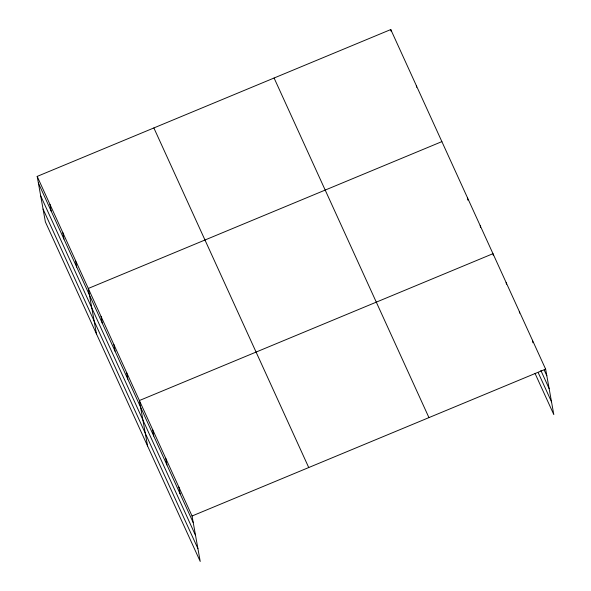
<?xml version="1.0" encoding="UTF-8"?>
<svg xmlns="http://www.w3.org/2000/svg" width="591" height="591" viewBox="0 0 591 591"><rect width="100%" height="100%" fill="white"/><g stroke="black" fill="none" stroke-linecap="round" stroke-linejoin="round"><path stroke-width="0.89" d="M37.189 176.399L192.045 516.002L200.223 561.45L45.367 221.854L37.189 176.399L390.777 29.55L545.633 369.146L553.811 414.601L535.01 373.364M441.883 141.618L88.288 288.467L96.466 333.915M192.045 516.002L545.633 369.146M544.2 370.025L546.83 375.795M540.861 370.454L549.135 388.605M538.342 372.928L551.506 401.791M274.091 78.012L428.948 417.608M153.874 127.944L308.731 467.54M38.385 183.047L193.242 522.651M40.69 195.857L195.547 535.453M43.062 209.044L197.919 548.647M532.469 340.283L532.919 342.773M519.312 311.42L519.607 313.082M506.147 282.55L506.443 284.212M493.286 255.349L492.983 253.687L139.395 400.535L147.573 445.983M480.21 225.666L480.505 227.328M467.429 197.653L467.88 200.142M416.33 85.584L416.625 87.246M390.777 29.55L391.079 31.212M178.881 487.139L180.078 493.781M165.716 458.269L166.913 464.918M152.559 429.406L153.749 436.055M126.614 372.522L127.811 379.171M113.841 344.501L115.038 351.15M101.068 316.488L102.265 323.137M75.515 260.454L76.712 267.102M62.742 232.433L63.939 239.082M49.962 204.42L51.158 211.068"/></g></svg>
